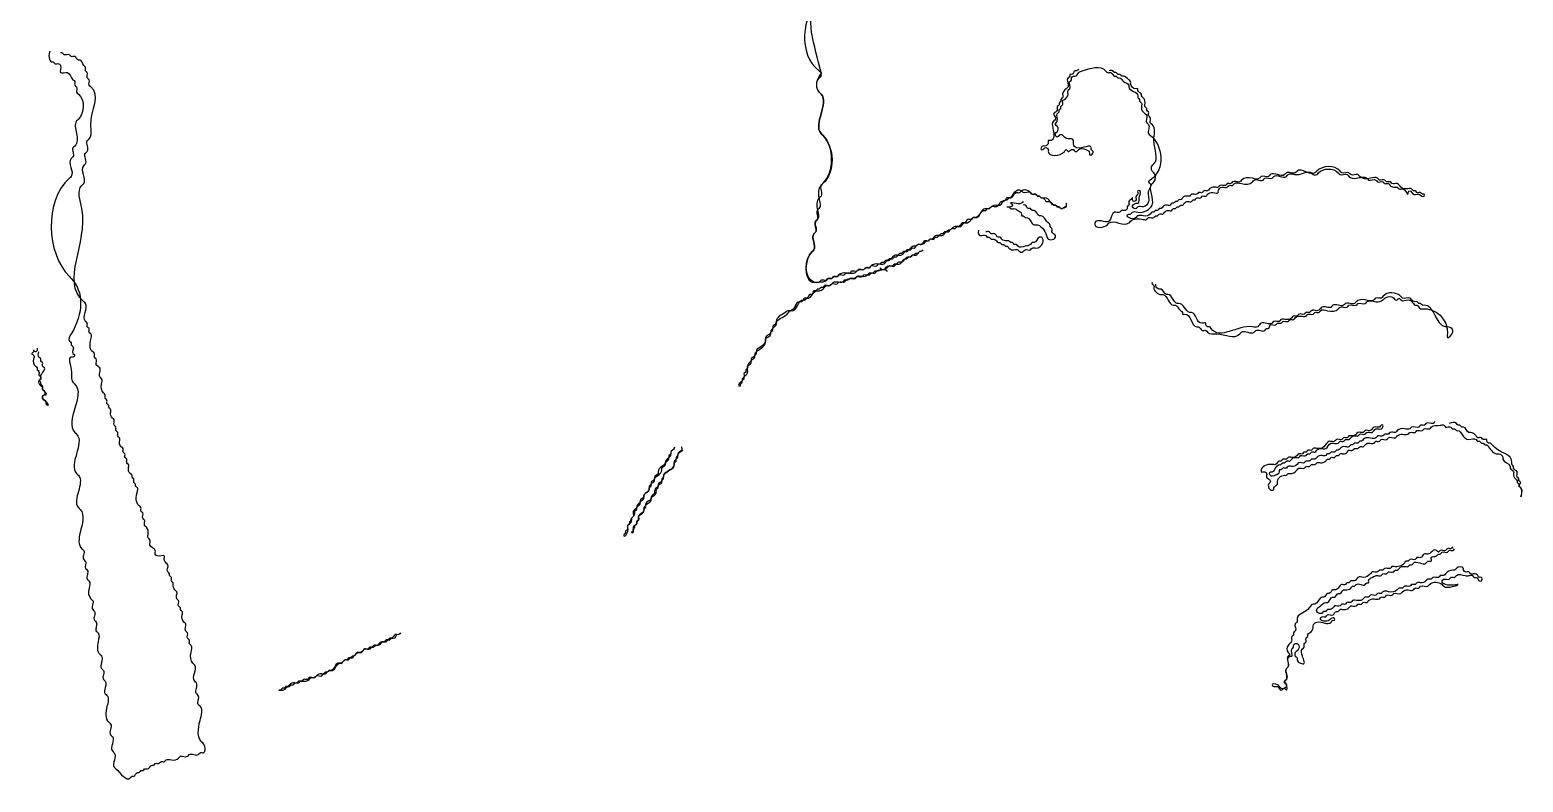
# Model space of a CAD drawing. Header units: metres. Extents: x 0 to 100, y 0 to 141.
# Drawn here: x 40.2 to 61.06, y 85.54 to 96.05 of the extents above; entities that cross this region are included whole.
import ezdxf

# ---------------------------------------------------------------- set-up
doc = ezdxf.new("R2010")
doc.units = ezdxf.units.M

msp = doc.modelspace()

# ---------------------------------------------------------------- linework, layer by layer
for points in [[(43.675, 101.725), (43.65, 101.7), (43.3, 101.7), (43.275, 101.675), (43.125, 101.675), (43.1, 101.65), (43.025, 101.65), (43, 101.625), (42.95, 101.625), (42.85, 101.6), (42.825, 101.575), (42.775, 101.575), (42.75, 101.55), (42.7, 101.55), (42.675, 101.525), (42.65, 101.525), (42.625, 101.5), (42.6, 101.5), (42.525, 101.475), (42.5, 101.45), (42.475, 101.45), (42.45, 101.425), (42.425, 101.425), (42.375, 101.375), (42.325, 101.375), (42.275, 101.325), (42.25, 101.325), (42.2, 101.3), (42.125, 101.225), (42.1, 101.225), (42.05, 101.175), (42.025, 101.175), (41.975, 101.125), (41.95, 101.125), (41.875, 101.05), (41.85, 101.05), (41.8, 101.025), (41.65, 100.875), (41.625, 100.875), (41.55, 100.8), (41.525, 100.8), (41.5, 100.775), (41.45, 100.775), (41.325, 100.65), (41.35, 100.625), (41.375, 100.55), (41.375, 100.5), (41.4, 100.475), (41.4, 100.425), (41.425, 100.4), (41.425, 100.3), (41.45, 100.275), (41.45, 100.175), (41.425, 100.15), (41.4, 100.1), (41.4, 100.05), (41.35, 100), (41.25, 100), (41.225, 99.975), (41.2, 99.975), (41.175, 99.95), (41.075, 99.95), (41.05, 99.925), (41, 99.925), (40.875, 99.925), (40.85, 99.9), (40.7, 99.9), (40.675, 99.875), (40.6, 99.875), (40.575, 99.9), (40.525, 99.9), (40.5, 99.925), (40.65, 100.05), (40.675, 100.075), (40.7, 100.075), (40.725, 100.1), (40.75, 100.1), (40.775, 100.125), (40.75, 100.125), (40.7, 100.075), (40.65, 100.075), (40.6, 100.05), (40.525, 99.975), (40.525, 99.95), (40.475, 99.9), (40.3, 99.9), (40.275, 99.875), (40.125, 99.875), (40.1, 99.85), (40.025, 99.85), (39.975, 99.825), (39.9, 99.75), (39.875, 99.75), (39.775, 99.65), (39.775, 99.625), (39.925, 99.775), (39.95, 99.775), (40.025, 99.85), (40.1, 99.85), (40.275, 99.875), (40.3, 99.9), (40.475, 99.9), (40.5, 99.925), (40.525, 99.9), (40.575, 99.9), (40.6, 99.875), (40.675, 99.875), (40.7, 99.9), (40.875, 99.925), (41.05, 99.925), (41.075, 99.95), (41.175, 99.95), (41.2, 99.975), (41.225, 99.95), (41.275, 100), (41.375, 100), (41.375, 100.025), (41.4, 100.075), (41.425, 100.1), (41.425, 100.15), (41.45, 100.175), (41.45, 100.275), (41.425, 100.3), (41.425, 100.4), (41.4, 100.425), (41.4, 100.475), (41.375, 100.55), (41.35, 100.575), (41.35, 100.65), (41.375, 100.675), (41.425, 100.625), (41.425, 100.6), (41.45, 100.575), (41.45, 100.55), (41.475, 100.525), (41.5, 100.475), (41.5, 100.4), (41.525, 100.375), (41.525, 100.225), (41.55, 100.2), (41.55, 100.1), (41.525, 100.075), (41.525, 100.025), (41.5, 100), (41.4, 99.875), (41.375, 99.875), (41.375, 99.85), (41.35, 99.825), (41.325, 99.825), (41.275, 99.775), (41.225, 99.775), (41.2, 99.75), (41.175, 99.75), (41.125, 99.725), (41.1, 99.7), (41.075, 99.7), (41.025, 99.65), (40.975, 99.65), (40.95, 99.625), (40.8, 99.625), (40.775, 99.6), (40.725, 99.6), (40.675, 99.425), (40.625, 99.375), (40.625, 99.35), (40.6, 99.325), (40.575, 99.325), (40.525, 99.375), (40.525, 99.35), (40.5, 99.325), (40.475, 99.325), (40.45, 99.45), (40.425, 99.45), (40.45, 99.425), (40.45, 99.325), (40.625, 99.325), (40.625, 99.35), (40.675, 99.4), (40.675, 99.525), (40.75, 99.6), (40.8, 99.625), (40.95, 99.625), (40.975, 99.65), (41.025, 99.65), (41.05, 99.675), (41.075, 99.675), (41.1, 99.7), (41.125, 99.7), (41.15, 99.725), (41.2, 99.75), (41.225, 99.75), (41.25, 99.775), (41.3, 99.775), (41.35, 99.825), (41.375, 99.825), (41.5, 99.95), (41.5, 99.975), (41.525, 100), (41.55, 100.1), (41.55, 100.2), (41.525, 100.225), (41.525, 100.325), (41.575, 100.375), (41.6, 100.35), (41.65, 100.35), (41.75, 100.25), (41.75, 100.225), (41.775, 99.8), (41.75, 99.775), (41.75, 99.725), (41.725, 99.7), (41.725, 99.675), (41.7, 99.65), (41.7, 99.6), (41.675, 99.575), (41.675, 99.55), (41.65, 99.5), (41.6, 99.45), (41.6, 99.425), (41.575, 99.4), (41.575, 99.35), (41.525, 99.3), (41.525, 99.275), (41.5, 99.25), (41.5, 99.225), (41.45, 99.15), (41.425, 99.125), (41.425, 99.1), (41.375, 99.05), (41.375, 99.025), (41.3, 98.95), (41.3, 98.925), (41.275, 98.9), (41.275, 98.875), (41.25, 98.825), (41.2, 98.775), (41.2, 98.75), (41.125, 98.675), (41.125, 98.65), (41.1, 98.625), (41.1, 98.6), (41.05, 98.55), (41.05, 98.525), (41.025, 98.475), (41.05, 98.5), (41.05, 98.525), (41.1, 98.575), (41.1, 98.6), (41.125, 98.625), (41.125, 98.65), (41.2, 98.725), (41.2, 98.75), (41.25, 98.825), (41.275, 98.85), (41.275, 98.875), (41.3, 98.9), (41.3, 98.925), (41.4, 99.025), (41.4, 99.05), (41.425, 99.075), (41.425, 99.1), (41.45, 99.15), (41.5, 99.2), (41.5, 99.225), (41.55, 99.275), (41.55, 99.325), (41.575, 99.35), (41.575, 99.375), (41.6, 99.4), (41.6, 99.425), (41.65, 99.5), (41.675, 99.525), (41.675, 99.575), (41.7, 99.6), (41.7, 99.65), (41.725, 99.675), (41.725, 99.7), (41.75, 99.725), (41.775, 99.8), (41.775, 99.9), (41.8, 99.925), (41.8, 100.15), (41.775, 100.175), (41.775, 100.225), (41.75, 100.25), (41.75, 100.275), (41.675, 100.35), (41.7, 100.475), (41.65, 100.525), (41.65, 100.6), (41.625, 100.625), (41.625, 100.7), (41.6, 100.725), (41.6, 100.75), (41.575, 100.775), (41.575, 100.8), (41.675, 100.875), (41.8, 101), (41.825, 101), (41.875, 101.05), (41.9, 101.05), (41.975, 101.125), (42, 101.125), (42.05, 101.175), (42.075, 101.175), (42.15, 101.225), (42.2, 101.275), (42.225, 101.275), (42.275, 101.325), (42.3, 101.325), (42.35, 101.375), (42.375, 101.375), (42.4, 101.4), (42.425, 101.4), (42.475, 101.425), (42.5, 101.45), (42.525, 101.45), (42.55, 101.475), (42.6, 101.475), (42.65, 101.525), (42.7, 101.525), (42.725, 101.55), (42.75, 101.55), (42.825, 101.575), (42.85, 101.6), (42.925, 101.6), (42.95, 101.625), (43.025, 101.625), (43.05, 101.65), (43.1, 101.65), (43.125, 101.675), (43.275, 101.675), (43.85, 101.7), (43.875, 101.675), (44, 101.675), (44.025, 101.65), (44.125, 101.65), (44.15, 101.625), (44.25, 101.625), (44.275, 101.6), (44.35, 101.6), (44.45, 101.575), (44.475, 101.55), (44.5, 101.55), (44.525, 101.525), (44.525, 101.5), (44.55, 101.5), (44.575, 101.475), (44.675, 101.475), (44.7, 101.45), (44.775, 101.425), (44.85, 101.425), (44.875, 101.4), (44.925, 101.4), (44.95, 101.375), (45.05, 101.375), (45.075, 101.35), (45.125, 101.35), (45.15, 101.325), (45.225, 101.3), (45.3, 101.3), (45.325, 101.275), (45.4, 101.275), (45.425, 101.25), (45.475, 101.25), (45.5, 101.225), (45.575, 101.225), (45.6, 101.2), (45.7, 101.175), (45.775, 101.175), (45.8, 101.15), (45.875, 101.15), (45.9, 101.125), (46, 101.125), (46.025, 101.1), (46.15, 101.1), (46.175, 101.075), (46.35, 101.05), (46.55, 101.05), (46.575, 101.025), (46.925, 101.025), (46.95, 101), (47.575, 101), (47.6, 101.025), (47.65, 101.025), (47.7, 100.975), (47.725, 100.925), (47.725, 100.85), (47.75, 100.825), (47.75, 100.8), (47.775, 100.775), (47.775, 100.75), (47.8, 100.725), (47.8, 100.7), (47.85, 100.65), (47.925, 100.55), (47.925, 100.525), (48.075, 100.375), (48.1, 100.375), (48.2, 100.275), (48.225, 100.275), (48.275, 100.225), (48.3, 100.225), (48.375, 100.15), (48.475, 100.075), (48.5, 100.075), (48.575, 100), (48.6, 100), (48.675, 99.925), (48.7, 99.925), (48.75, 99.875), (48.775, 99.875), (48.825, 99.825), (48.9, 99.775), (48.925, 99.775), (48.95, 99.75), (48.975, 99.75), (49.025, 99.7), (49.05, 99.7), (49.075, 99.675), (49.1, 99.675), (49.15, 99.625), (49.225, 99.575), (49.25, 99.575), (49.3, 99.525), (49.325, 99.525), (49.375, 99.475), (49.4, 99.475), (49.425, 99.45), (49.45, 99.45), (49.525, 99.375), (49.6, 99.325), (49.625, 99.325), (49.7, 99.25), (49.725, 99.25), (49.825, 99.15), (49.85, 99.15), (50, 99), (50.025, 99), (50.375, 98.65), (50.5, 98.5), (50.5, 98.475), (50.65, 98.325), (50.65, 98.3), (50.75, 98.2), (50.75, 98.175), (50.85, 98.075), (50.85, 98.05), (50.9, 98), (50.95, 97.925), (50.95, 97.9), (50.975, 97.875), (50.975, 97.85), (51, 97.825), (51, 97.8), (51.025, 97.775), (51.025, 97.75), (51.05, 97.725), (51.075, 97.675), (51.075, 97.65), (51.1, 97.625), (51.1, 97.55), (51.125, 97.525), (51.125, 97.5), (51.15, 97.475), (51.15, 97.375), (51.175, 97.35), (51.2, 97.225), (51.2, 97.1), (51.225, 97.075), (51.225, 96.85), (51.25, 96.825), (51.25, 96.5), (51.225, 96.475), (51.225, 95.475), (51.25, 95.45), (51.225, 95.4), (51.225, 95.175), (51.25, 95.15), (51.25, 94.6), (51.275, 94.575), (51.275, 93.9), (51.25, 93.875), (51.25, 93.725), (51.225, 93.7), (51.2, 93.525), (51.2, 93.4), (51.175, 93.375), (51.175, 93.225), (51.15, 93.2), (51.15, 92.975), (51.125, 92.95), (51.125, 92.525), (51.225, 92.525), (51.325, 92.55), (51.35, 92.575), (51.4, 92.575), (51.425, 92.6), (51.475, 92.6), (51.5, 92.625), (51.575, 92.625), (51.6, 92.65), (51.65, 92.65), (51.75, 92.675), (51.775, 92.7), (51.85, 92.7), (51.875, 92.725), (51.925, 92.725), (51.95, 92.75), (52.025, 92.75), (52.05, 92.775), (52.1, 92.775), (52.15, 92.8), (52.175, 92.825), (52.2, 92.825), (52.225, 92.85), (52.25, 92.85), (52.275, 92.875), (52.3, 92.875), (52.325, 92.9), (52.35, 92.9), (52.4, 92.925), (52.425, 92.95), (52.45, 92.95), (52.475, 92.975), (52.5, 92.975), (52.525, 93), (52.55, 93), (52.6, 93.05), (52.65, 93.05), (52.7, 93.075), (52.725, 93.1), (52.75, 93.1), (52.775, 93.125), (52.825, 93.125), (52.85, 93.15), (52.875, 93.15), (52.9, 93.175), (52.925, 93.175), (52.975, 93.2), (53, 93.225), (53.025, 93.225), (53.075, 93.275), (53.125, 93.275), (53.15, 93.3), (53.2, 93.3), (53.25, 93.35), (53.275, 93.35), (53.35, 93.4), (53.375, 93.425), (53.425, 93.425), (53.525, 93.525), (53.55, 93.525), (53.575, 93.55), (53.6, 93.55), (53.625, 93.575), (53.725, 93.6), (53.75, 93.6), (53.825, 93.675), (53.85, 93.675), (53.875, 93.7), (53.9, 93.7), (53.975, 93.775), (54.025, 93.775), (54.05, 93.8), (54.175, 93.775), (54.2, 93.75), (54.25, 93.75), (54.275, 93.725), (54.3, 93.725), (54.325, 93.7), (54.35, 93.7), (54.4, 93.65), (54.425, 93.65), (54.475, 93.625), (54.5, 93.6), (54.525, 93.6), (54.55, 93.575), (54.575, 93.575), (54.6, 93.55), (54.625, 93.55), (54.65, 93.575), (54.675, 93.575), (54.675, 93.625), (54.675, 93.6), (54.625, 93.55), (54.6, 93.55), (54.575, 93.575), (54.55, 93.575), (54.525, 93.6), (54.5, 93.6), (54.45, 93.65), (54.375, 93.7), (54.325, 93.7), (54.3, 93.725), (54.275, 93.725), (54.25, 93.75), (54.2, 93.75), (54.175, 93.775), (54.075, 93.775), (54.05, 93.8), (53.95, 93.775), (53.875, 93.7), (53.85, 93.7), (53.8, 93.65), (53.775, 93.65), (53.7, 93.575), (53.625, 93.575), (53.6, 93.55), (53.55, 93.55), (53.5, 93.525), (53.4, 93.425), (53.375, 93.425), (53.35, 93.4), (53.3, 93.4), (53.25, 93.35), (53.225, 93.35), (53.175, 93.3), (53.15, 93.3), (53.075, 93.275), (53.05, 93.25), (53.025, 93.25), (53, 93.225), (52.975, 93.225), (52.95, 93.2), (52.925, 93.2), (52.9, 93.175), (52.875, 93.175), (52.825, 93.15), (52.8, 93.125), (52.775, 93.125), (52.75, 93.1), (52.7, 93.1), (52.65, 93.05), (52.6, 93.05), (52.575, 93.025), (52.55, 93.025), (52.5, 93), (52.475, 92.975), (52.45, 92.975), (52.425, 92.95), (52.4, 92.95), (52.375, 92.925), (52.35, 92.925), (52.325, 92.9), (52.3, 92.9), (52.25, 92.875), (52.225, 92.85), (52.2, 92.85), (52.175, 92.825), (52.15, 92.825), (52.125, 92.8), (52.1, 92.8), (52.075, 92.775), (52.05, 92.775), (51.95, 92.75), (51.925, 92.725), (51.875, 92.725), (51.85, 92.7), (51.775, 92.7), (51.75, 92.675), (51.675, 92.675), (51.65, 92.65), (51.6, 92.65), (51.5, 92.625), (51.475, 92.6), (51.425, 92.6), (51.4, 92.575), (51.35, 92.575), (51.325, 92.55), (51.25, 92.55), (51.225, 92.525), (51.15, 92.525), (51.125, 92.95), (51.15, 92.975), (51.15, 93.2), (51.175, 93.225), (51.175, 93.375), (51.2, 93.4), (51.2, 93.525), (51.225, 93.55), (51.225, 93.7), (51.25, 93.875), (51.275, 93.9), (51.275, 94.575), (51.25, 94.6), (51.25, 95.15), (51.225, 95.175), (51.225, 95.375), (51.25, 95.4), (51.25, 95.45), (51.225, 96.475), (51.25, 96.5), (51.25, 96.825), (51.225, 96.85), (51.225, 96.95), (51.25, 96.975), (51.275, 96.975), (51.275, 97.075), (51.25, 97.1), (51.225, 97.225), (51.225, 97.325), (51.2, 97.35), (51.2, 97.45), (51.175, 97.475), (51.175, 97.525), (51.15, 97.55), (51.15, 97.6), (51.125, 97.625), (51.1, 97.675), (51.1, 97.725), (51.075, 97.75), (51.075, 97.775), (51.05, 97.8), (51.05, 97.85), (51, 97.9), (51, 97.925), (50.975, 97.95), (50.925, 98.025), (50.925, 98.05), (50.875, 98.1), (50.875, 98.125), (50.775, 98.225), (50.775, 98.25), (50.675, 98.35), (50.675, 98.375), (50.525, 98.525), (50.4, 98.675), (50.4, 98.7), (50.1, 99), (50.075, 99), (49.925, 99.15), (49.9, 99.15), (49.775, 99.275), (49.75, 99.275), (49.675, 99.35), (49.6, 99.4), (49.575, 99.4), (49.5, 99.475), (49.475, 99.475), (49.45, 99.5), (49.425, 99.5), (49.375, 99.55), (49.35, 99.55), (49.3, 99.6), (49.225, 99.65), (49.2, 99.65), (49.15, 99.7), (49.125, 99.7), (49.1, 99.725), (49.075, 99.725), (49.025, 99.775), (49, 99.775), (48.975, 99.8), (48.9, 99.85), (48.875, 99.85), (48.825, 99.9), (48.8, 99.9), (48.75, 99.95), (48.725, 99.95), (48.65, 100.025), (48.625, 100.025), (48.575, 100.075), (48.45, 100.175), (48.425, 100.175), (48.35, 100.25), (48.325, 100.25), (48.275, 100.3), (48.25, 100.3), (48.15, 100.4), (48.125, 100.4), (47.95, 100.575), (47.875, 100.675), (47.875, 100.7), (47.825, 100.75), (47.825, 100.775), (47.8, 100.8), (47.8, 100.825), (47.775, 100.85), (47.775, 100.9), (47.75, 100.925), (47.725, 101), (47.725, 101.025), (47.7, 101.025), (47.65, 101.075), (47.475, 101.075), (47.45, 101.05), (46.925, 101.05), (46.9, 101.075), (46.55, 101.075), (46.325, 101.1), (46.3, 101.125), (46.15, 101.125), (46.125, 101.15), (46, 101.15), (45.975, 101.175), (45.875, 101.175), (45.85, 101.2), (45.775, 101.2), (45.675, 101.225), (45.65, 101.25), (45.6, 101.25), (45.575, 101.275), (45.475, 101.275), (45.45, 101.3), (45.4, 101.3), (45.375, 101.325), (45.3, 101.325), (45.2, 101.35), (45.175, 101.375), (45.125, 101.375), (45.1, 101.4), (45.05, 101.4), (45.025, 101.425), (44.925, 101.425), (44.9, 101.45), (44.85, 101.45), (44.75, 101.475), (44.725, 101.5), (44.675, 101.5), (44.65, 101.525), (44.575, 101.525), (44.55, 101.55), (44.475, 101.55), (44.45, 101.575), (44.4, 101.575), (44.275, 101.6), (44.25, 101.625), (44.15, 101.625), (44.125, 101.65), (44.025, 101.65), (44, 101.675), (43.875, 101.675), (43.85, 101.7)], [(40.475, 95.75), (40.475, 95.625), (40.5, 95.6), (40.525, 95.6), (40.55, 95.575), (40.6, 95.575), (40.625, 95.55), (40.625, 95.45), (40.725, 95.45), (40.8, 95.35), (40.825, 95.325), (40.825, 95.275), (40.85, 95.25), (40.85, 95.175), (40.875, 95.15), (40.875, 94.8), (40.85, 94.775), (40.85, 94.6), (40.825, 94.425), (40.8, 94.4), (40.8, 94.275), (40.775, 94.25), (40.775, 94), (40.75, 93.975), (40.75, 92.6), (40.775, 92.575), (40.775, 91.8), (40.75, 91.7), (40.775, 91.675), (40.775, 91.65), (40.8, 91.625), (40.8, 91.525), (40.825, 91.5), (40.8, 91.475), (40.775, 91.475), (40.775, 91.3), (40.8, 91.125), (40.825, 91.1), (40.825, 90.425), (40.85, 90.4), (40.85, 89.85), (40.875, 89.825), (40.875, 89.375), (40.9, 89.35), (40.9, 89.025), (40.925, 88.8), (40.95, 88.775), (40.95, 88.65), (40.975, 88.625), (40.975, 88.525), (41, 88.5), (41, 88.375), (41.025, 88.35), (41.025, 88.25), (41.05, 88.1), (41.075, 88.075), (41.075, 87.95), (41.1, 87.925), (41.1, 87.8), (41.125, 87.775), (41.125, 87.65), (41.15, 87.625), (41.15, 87.5), (41.175, 87.325), (41.2, 87.3), (41.2, 87.125), (41.225, 87.1), (41.225, 86.975), (41.25, 86.95), (41.25, 86.775), (41.275, 86.75), (41.275, 86.6), (41.3, 86.375), (41.325, 86.35), (41.325, 86.2), (41.35, 86.175), (41.35, 85.975), (41.375, 85.95), (41.375, 85.75), (41.4, 85.725), (41.6, 85.6), (41.625, 85.625), (41.65, 85.625), (41.7, 85.675), (41.725, 85.675), (41.75, 85.7), (41.775, 85.7), (41.8, 85.725), (41.825, 85.725), (41.875, 85.75), (41.9, 85.775), (41.925, 85.775), (41.95, 85.8), (42, 85.8), (42.025, 85.825), (42.075, 85.825), (42.1, 85.85), (42.175, 85.85), (42.275, 85.875), (42.3, 85.9), (42.4, 85.9), (42.425, 85.925), (42.55, 85.925), (42.575, 85.95), (42.625, 85.95), (42.625, 86.075), (42.6, 86.1), (42.575, 86.4), (42.575, 86.6), (42.55, 86.625), (42.55, 86.75), (42.525, 86.775), (42.525, 86.925), (42.5, 86.95), (42.5, 87.175), (42.475, 87.2), (42.45, 87.35), (42.45, 87.45), (42.425, 87.475), (42.425, 87.525), (42.4, 87.55), (42.4, 87.625), (42.375, 87.65), (42.375, 87.75), (42.35, 87.775), (42.325, 87.875), (42.325, 87.925), (42.3, 87.95), (42.3, 87.975), (42.275, 88), (42.275, 88.075), (42.25, 88.1), (42.25, 88.2), (42.225, 88.225), (42.2, 88.3), (42.2, 88.325), (42.175, 88.35), (42.175, 88.4), (42.15, 88.425), (42.15, 88.45), (42.125, 88.475), (42.125, 88.575), (42.1, 88.6), (42.075, 88.65), (42.075, 88.7), (41.975, 88.7), (41.95, 88.725), (41.95, 88.775), (41.875, 88.85), (41.875, 88.925), (41.85, 88.95), (41.85, 89), (41.825, 89.1), (41.8, 89.125), (41.8, 89.2), (41.775, 89.225), (41.775, 89.3), (41.75, 89.325), (41.75, 89.375), (41.725, 89.4), (41.7, 89.6), (41.7, 89.65), (41.675, 89.675), (41.675, 89.7), (41.65, 89.725), (41.65, 89.775), (41.625, 89.8), (41.625, 89.825), (41.6, 89.85), (41.575, 89.925), (41.575, 89.975), (41.55, 90), (41.55, 90.05), (41.525, 90.075), (41.525, 90.125), (41.5, 90.15), (41.5, 90.2), (41.475, 90.225), (41.45, 90.275), (41.45, 90.35), (41.425, 90.375), (41.425, 90.425), (41.4, 90.45), (41.4, 90.5), (41.375, 90.525), (41.375, 90.6), (41.35, 90.625), (41.325, 90.7), (41.325, 90.75), (41.3, 90.775), (41.3, 90.8), (41.275, 90.825), (41.275, 90.875), (41.25, 90.9), (41.25, 90.95), (41.225, 90.975), (41.2, 91.1), (41.2, 91.175), (41.175, 91.2), (41.175, 91.325), (41.125, 91.375), (41.125, 91.45), (41.1, 91.475), (41.1, 91.525), (41.075, 91.55), (41.05, 91.725), (41.05, 91.8), (41.025, 91.825), (41.025, 91.875), (41, 91.9), (41, 91.95), (40.975, 91.975), (40.975, 92.225), (40.95, 92.25), (40.925, 93.55), (40.925, 93.875), (40.95, 93.9), (40.95, 94.15), (40.975, 94.175), (40.975, 94.325), (41, 94.35), (41, 94.5), (41.025, 94.525), (41.05, 94.725), (41.05, 95.25), (41.025, 95.275), (41.025, 95.35), (41, 95.375), (41, 95.45), (40.975, 95.475), (40.975, 95.525), (40.95, 95.55), (40.9, 95.625), (40.875, 95.625), (40.825, 95.675), (40.775, 95.675), (40.75, 95.7), (40.675, 95.7), (40.65, 95.725), (40.625, 95.725)], [(54.85, 95.5), (54.825, 95.475), (54.8, 95.475), (54.75, 95.425), (54.725, 95.425), (54.725, 95.4), (54.7, 95.375), (54.7, 95.25), (54.675, 95.225), (54.625, 95.15), (54.625, 95.1), (54.6, 95.075), (54.6, 95.05), (54.575, 95.025), (54.575, 95), (54.55, 94.975), (54.55, 94.925), (54.5, 94.875), (54.525, 94.825), (54.525, 94.8), (54.5, 94.775), (54.5, 94.55), (54.45, 94.5), (54.425, 94.5), (54.425, 94.475), (54.375, 94.425), (54.35, 94.425), (54.325, 94.375), (54.35, 94.375), (54.375, 94.4), (54.4, 94.4), (54.425, 94.375), (54.425, 94.35), (54.65, 94.35), (54.675, 94.375), (54.7, 94.35), (54.75, 94.375), (54.775, 94.375), (54.8, 94.35), (54.825, 94.35), (54.85, 94.375), (54.95, 94.375), (55, 94.325), (55, 94.3), (55.025, 94.3), (55.05, 94.35), (55.025, 94.375), (55.025, 94.4), (54.825, 94.4), (54.775, 94.45), (54.775, 94.5), (54.75, 94.525), (54.725, 94.525), (54.65, 94.55), (54.625, 94.575), (54.575, 94.575), (54.55, 94.55), (54.525, 94.575), (54.525, 94.6), (54.55, 94.625), (54.55, 94.7), (54.525, 94.725), (54.55, 94.775), (54.55, 94.875), (54.575, 94.9), (54.575, 94.925), (54.6, 94.95), (54.6, 94.975), (54.625, 95), (54.625, 95.05), (54.65, 95.075), (54.7, 95.15), (54.7, 95.2), (54.725, 95.225), (54.725, 95.325), (54.75, 95.35), (54.75, 95.375), (54.775, 95.4), (54.8, 95.4), (54.85, 95.45), (54.9, 95.475), (55.225, 95.475), (55.25, 95.45), (55.3, 95.45), (55.35, 95.4), (55.375, 95.4), (55.4, 95.375), (55.425, 95.375), (55.475, 95.325), (55.55, 95.275), (55.55, 95.25), (55.675, 95.125), (55.675, 95.1), (55.7, 95.075), (55.7, 95.05), (55.725, 95.025), (55.725, 94.975), (55.75, 94.9), (55.8, 94.85), (55.8, 94.75), (55.825, 94.725), (55.825, 94.6), (55.85, 94.575), (55.85, 93.95), (55.825, 93.925), (55.85, 93.9), (55.825, 93.8), (55.825, 93.65), (55.75, 93.575), (55.675, 93.575), (55.65, 93.55), (55.625, 93.55), (55.6, 93.575), (55.65, 93.625), (55.675, 93.625), (55.7, 93.725), (55.7, 93.8), (55.675, 93.8), (55.675, 93.75), (55.65, 93.725), (55.65, 93.675), (55.625, 93.65), (55.6, 93.675), (55.6, 93.7), (55.575, 93.675), (55.55, 93.65), (55.55, 93.6), (55.525, 93.575), (55.525, 93.55), (55.5, 93.525), (55.45, 93.525), (55.425, 93.5), (55.35, 93.5), (55.275, 93.375), (55.1, 93.375), (55.075, 93.35), (55.075, 93.325), (55.25, 93.325), (55.275, 93.35), (55.55, 93.35), (55.575, 93.375), (55.75, 93.4), (55.8, 93.4), (55.825, 93.425), (55.9, 93.425), (55.925, 93.45), (55.95, 93.45), (55.975, 93.475), (56.025, 93.475), (56.05, 93.5), (56.1, 93.525), (56.15, 93.525), (56.175, 93.55), (56.2, 93.55), (56.225, 93.575), (56.25, 93.575), (56.275, 93.6), (56.3, 93.6), (56.325, 93.625), (56.375, 93.65), (56.425, 93.65), (56.45, 93.675), (56.475, 93.675), (56.5, 93.7), (56.55, 93.7), (56.575, 93.725), (56.625, 93.725), (56.65, 93.75), (56.725, 93.775), (56.8, 93.775), (56.8, 93.8), (56.85, 93.85), (56.925, 93.85), (56.95, 93.875), (57, 93.875), (57.025, 93.9), (57.125, 93.9), (57.275, 93.925), (57.3, 93.95), (57.425, 93.95), (57.45, 93.975), (57.55, 93.975), (57.575, 94), (57.75, 94), (57.775, 94.025), (57.9, 94.025), (58.1, 94.05), (58.125, 94.025), (58.175, 94.025), (58.2, 94.05), (58.475, 94.05), (58.5, 94.025), (58.6, 94.025), (58.625, 94), (58.725, 93.975), (58.875, 93.975), (58.9, 93.95), (59, 93.95), (59.025, 93.925), (59.1, 93.925), (59.125, 93.9), (59.175, 93.9), (59.2, 93.875), (59.275, 93.85), (59.3, 93.85), (59.325, 93.825), (59.375, 93.825), (59.45, 93.75), (59.45, 93.775), (59.475, 93.8), (59.525, 93.75), (59.6, 93.75), (59.675, 93.725), (59.675, 93.75), (59.65, 93.75), (59.625, 93.775), (59.575, 93.775), (59.55, 93.8), (59.525, 93.8), (59.5, 93.825), (59.425, 93.825), (59.35, 93.85), (59.3, 93.9), (59.225, 93.9), (59.2, 93.925), (59.15, 93.925), (59.125, 93.95), (59.05, 93.95), (59.025, 93.975), (58.925, 93.975), (58.775, 94), (58.75, 94.025), (58.65, 94.025), (58.625, 94.05), (58.525, 94.05), (58.5, 94.075), (58.175, 94.075), (58.15, 94.05), (57.9, 94.075), (57.875, 94.05), (57.75, 94.05), (57.725, 94.025), (57.525, 94.025), (57.5, 94), (57.4, 94), (57.375, 93.975), (57.275, 93.975), (57.125, 93.95), (57.1, 93.925), (57, 93.925), (56.975, 93.9), (56.925, 93.9), (56.9, 93.875), (56.825, 93.875), (56.8, 93.85), (56.75, 93.85), (56.675, 93.825), (56.65, 93.8), (56.6, 93.8), (56.575, 93.775), (56.525, 93.775), (56.5, 93.75), (56.425, 93.75), (56.4, 93.725), (56.375, 93.725), (56.3, 93.7), (56.275, 93.675), (56.25, 93.675), (56.225, 93.65), (56.2, 93.65), (56.175, 93.625), (56.15, 93.625), (56.125, 93.6), (56.075, 93.6), (56.025, 93.575), (56, 93.55), (55.975, 93.55), (55.95, 93.525), (55.925, 93.525), (55.9, 93.5), (55.875, 93.5), (55.85, 93.475), (55.75, 93.45), (55.675, 93.45), (55.65, 93.425), (55.55, 93.425), (55.525, 93.45), (55.55, 93.475), (55.575, 93.475), (55.6, 93.5), (55.675, 93.5), (55.8, 93.525), (55.875, 93.6), (55.875, 93.9), (55.9, 93.925), (55.9, 94.05), (55.875, 94.075), (55.875, 94.15), (55.9, 94.175), (55.9, 94.5), (55.875, 94.725), (55.85, 94.75), (55.85, 94.825), (55.825, 94.85), (55.825, 94.9), (55.8, 94.925), (55.8, 94.95), (55.775, 94.975), (55.775, 95), (55.75, 95.1), (55.725, 95.125), (55.725, 95.15), (55.675, 95.2), (55.675, 95.225), (55.65, 95.225), (55.575, 95.3), (55.575, 95.325), (55.55, 95.35), (55.475, 95.4), (55.45, 95.4), (55.425, 95.425), (55.4, 95.425), (55.375, 95.45), (55.35, 95.45), (55.325, 95.475), (55.275, 95.475)], [(54.075, 93.65), (54.05, 93.625), (53.9, 93.625), (53.925, 93.6), (53.9, 93.575), (53.85, 93.575), (53.875, 93.575), (53.9, 93.55), (53.95, 93.55), (54, 93.525), (54.05, 93.475), (54.05, 93.45), (54.075, 93.45), (54.1, 93.425), (54.125, 93.425), (54.225, 93.325), (54.25, 93.325), (54.4, 93.175), (54.425, 93.125), (54.5, 93.125), (54.525, 93.15), (54.525, 93.175), (54.475, 93.225), (54.475, 93.275), (54.45, 93.3), (54.45, 93.325), (54.425, 93.35), (54.4, 93.375), (54.325, 93.45), (54.3, 93.45), (54.225, 93.525), (54.2, 93.525), (54.175, 93.55), (54.15, 93.55), (54.1, 93.6), (54.075, 93.6)], [(53.45, 93.25), (53.45, 93.2), (53.475, 93.175), (53.55, 93.175), (53.575, 93.15), (53.6, 93.15), (53.625, 93.125), (53.65, 93.125), (53.7, 93.1), (53.725, 93.075), (53.75, 93.075), (53.775, 93.05), (53.8, 93.05), (53.825, 93.025), (53.85, 93.025), (53.875, 93), (53.925, 92.975), (54, 92.975), (54.025, 92.95), (54.075, 92.95), (54.1, 92.975), (54.175, 92.975), (54.2, 93), (54.25, 93), (54.35, 93.075), (54.35, 93.125), (54.325, 93.15), (54.3, 93.15), (54.225, 93.075), (54.2, 93.075), (54.175, 93.05), (54.1, 93.025), (54, 93.025), (53.975, 93.05), (53.95, 93.05), (53.925, 93.075), (53.9, 93.075), (53.875, 93.1), (53.85, 93.1), (53.775, 93.125), (53.75, 93.15), (53.725, 93.15), (53.675, 93.2), (53.625, 93.2), (53.6, 93.225), (53.55, 93.225)], [(52.675, 92.975), (52.65, 92.95), (52.625, 92.95), (52.6, 92.925), (52.575, 92.925), (52.55, 92.9), (52.525, 92.9), (52.5, 92.875), (52.475, 92.875), (52.425, 92.85), (52.375, 92.8), (52.325, 92.8), (52.3, 92.775), (52.275, 92.775), (52.25, 92.75), (52.2, 92.75), (52.175, 92.725), (52.125, 92.7), (52.1, 92.7), (52.075, 92.725), (52.075, 92.7), (52.05, 92.675), (52, 92.675), (51.975, 92.65), (51.925, 92.65), (51.9, 92.625), (51.825, 92.6), (51.75, 92.6), (51.725, 92.575), (51.65, 92.575), (51.625, 92.55), (51.575, 92.55), (51.55, 92.525), (51.475, 92.525), (51.4, 92.5), (51.375, 92.475), (51.3, 92.475), (51.275, 92.45), (51.25, 92.45), (51.225, 92.425), (51.2, 92.425), (51.175, 92.4), (51.15, 92.4), (51.125, 92.35), (51.1, 92.35), (51.05, 92.3), (51.025, 92.3), (50.975, 92.25), (50.95, 92.25), (50.825, 92.125), (50.8, 92.125), (50.75, 92.1), (50.625, 91.975), (50.625, 91.95), (50.575, 91.9), (50.575, 91.875), (50.55, 91.85), (50.55, 91.825), (50.475, 91.75), (50.475, 91.725), (50.375, 91.6), (50.35, 91.575), (50.35, 91.55), (50.325, 91.525), (50.325, 91.5), (50.275, 91.45), (50.275, 91.425), (50.25, 91.4), (50.225, 91.35), (50.225, 91.325), (50.2, 91.3), (50.2, 91.275), (50.175, 91.25), (50.175, 91.2), (50.15, 91.175), (50.15, 91.15), (50.125, 91.125), (50.1, 91.075), (50.125, 91.075), (50.125, 91.1), (50.15, 91.125), (50.15, 91.15), (50.175, 91.175), (50.175, 91.2), (50.2, 91.225), (50.225, 91.3), (50.225, 91.35), (50.275, 91.4), (50.275, 91.425), (50.325, 91.475), (50.325, 91.5), (50.35, 91.525), (50.35, 91.55), (50.375, 91.575), (50.475, 91.7), (50.475, 91.725), (50.55, 91.8), (50.55, 91.825), (50.575, 91.85), (50.575, 91.875), (50.625, 91.925), (50.625, 91.95), (50.775, 92.075), (50.825, 92.125), (50.85, 92.125), (51, 92.275), (51.025, 92.275), (51.05, 92.3), (51.075, 92.3), (51.175, 92.4), (51.2, 92.4), (51.3, 92.45), (51.325, 92.475), (51.375, 92.475), (51.4, 92.5), (51.475, 92.5), (51.5, 92.525), (51.575, 92.525), (51.6, 92.55), (51.675, 92.575), (51.725, 92.575), (51.75, 92.6), (51.825, 92.6), (51.85, 92.625), (51.925, 92.625), (51.95, 92.65), (52, 92.65), (52.025, 92.675), (52.125, 92.7), (52.15, 92.7), (52.175, 92.675), (52.15, 92.7), (52.2, 92.75), (52.275, 92.75), (52.3, 92.775), (52.325, 92.775), (52.375, 92.8), (52.425, 92.85), (52.45, 92.85), (52.475, 92.875), (52.5, 92.875), (52.525, 92.9), (52.575, 92.9), (52.6, 92.925)], [(55.875, 92.525), (55.875, 92.5), (55.9, 92.475), (55.9, 92.45), (56, 92.35), (56.025, 92.35), (56.175, 92.2), (56.2, 92.2), (56.25, 92.15), (56.275, 92.125), (56.3, 92.1), (56.3, 92.075), (56.325, 92.075), (56.5, 91.9), (56.525, 91.9), (56.575, 91.85), (56.625, 91.85), (56.65, 91.825), (56.775, 91.8), (57.1, 91.8), (57.125, 91.825), (57.3, 91.825), (57.325, 91.85), (57.45, 91.85), (57.475, 91.875), (57.5, 91.875), (57.525, 91.925), (57.6, 91.925), (57.625, 91.95), (57.675, 91.95), (57.7, 91.975), (57.775, 91.975), (57.8, 92), (57.85, 92), (57.875, 92.025), (57.95, 92.05), (58.025, 92.05), (58.05, 92.075), (58.125, 92.075), (58.15, 92.1), (58.2, 92.1), (58.225, 92.125), (58.325, 92.125), (58.475, 92.15), (58.5, 92.175), (58.6, 92.175), (58.625, 92.2), (58.725, 92.2), (58.75, 92.225), (58.85, 92.225), (58.875, 92.25), (59, 92.25), (59.1, 92.275), (59.125, 92.3), (59.25, 92.3), (59.275, 92.275), (59.3, 92.275), (59.325, 92.3), (59.35, 92.275), (59.45, 92.275), (59.525, 92.225), (59.55, 92.2), (59.575, 92.2), (59.625, 92.15), (59.65, 92.15), (60, 91.8), (60, 91.75), (60.075, 91.825), (60.075, 91.85), (60, 91.9), (59.975, 91.9), (59.675, 92.2), (59.65, 92.2), (59.625, 92.225), (59.6, 92.225), (59.575, 92.25), (59.55, 92.25), (59.5, 92.275), (59.475, 92.3), (59.375, 92.3), (59.35, 92.325), (59.1, 92.325), (59.075, 92.3), (59, 92.3), (58.975, 92.275), (58.85, 92.275), (58.725, 92.25), (58.7, 92.225), (58.575, 92.225), (58.55, 92.2), (58.4, 92.2), (58.375, 92.175), (58.25, 92.175), (58.225, 92.15), (58.175, 92.125), (58.1, 92.125), (58.075, 92.1), (58.025, 92.1), (58, 92.075), (57.925, 92.075), (57.9, 92.05), (57.85, 92.05), (57.825, 92.025), (57.75, 92), (57.675, 92), (57.65, 91.975), (57.575, 91.975), (57.55, 91.95), (57.4, 91.95), (57.35, 91.9), (57.275, 91.9), (56.7, 91.875), (56.675, 91.9), (56.65, 91.9), (56.625, 91.925), (56.625, 91.95), (56.575, 91.95), (56.425, 92.1), (56.4, 92.1), (56.325, 92.175), (56.25, 92.225), (56.225, 92.225), (56.1, 92.35), (56.075, 92.35), (56, 92.425), (55.975, 92.425), (55.925, 92.475), (55.925, 92.5)], [(40.3, 91.6), (40.3, 91.575), (40.275, 91.55), (40.25, 91.575), (40.25, 91.55), (40.225, 91.525), (40.25, 91.5), (40.25, 91.45), (40.275, 91.35), (40.3, 91.325), (40.3, 91.3), (40.325, 91.275), (40.325, 91.225), (40.35, 91.2), (40.35, 91.175), (40.325, 91.15), (40.35, 91.075), (40.375, 91.05), (40.375, 91.025), (40.4, 91), (40.4, 90.95), (40.375, 90.925), (40.375, 90.9), (40.425, 90.85), (40.45, 90.8), (40.425, 90.825), (40.425, 90.85), (40.375, 90.9), (40.375, 90.925), (40.4, 90.95), (40.425, 90.95), (40.4, 91), (40.375, 91.025), (40.375, 91.075), (40.35, 91.1), (40.35, 91.125), (40.325, 91.15), (40.35, 91.175), (40.35, 91.2), (40.4, 91.325), (40.375, 91.35), (40.375, 91.4), (40.35, 91.425), (40.35, 91.45), (40.325, 91.475), (40.325, 91.55)], [(59.825, 90.575), (59.8, 90.55), (59.7, 90.55), (59.675, 90.525), (59.625, 90.525), (59.6, 90.5), (59.5, 90.5), (59.475, 90.475), (59.4, 90.475), (59.3, 90.45), (59.275, 90.425), (59.2, 90.425), (59.175, 90.4), (59.125, 90.4), (59.1, 90.375), (59.025, 90.375), (59, 90.35), (58.9, 90.35), (58.825, 90.325), (58.8, 90.3), (58.775, 90.3), (58.75, 90.275), (58.7, 90.275), (58.675, 90.25), (58.65, 90.25), (58.625, 90.225), (58.575, 90.225), (58.5, 90.2), (58.475, 90.175), (58.45, 90.175), (58.425, 90.15), (58.375, 90.15), (58.35, 90.125), (58.325, 90.125), (58.3, 90.1), (58.25, 90.1), (58.175, 90.075), (58.15, 90.05), (58.1, 90.05), (58.075, 90.025), (58.025, 90.025), (58, 90), (57.925, 90), (57.9, 89.975), (57.825, 89.95), (57.775, 89.95), (57.75, 89.925), (57.7, 89.925), (57.675, 89.9), (57.65, 89.9), (57.65, 89.875), (57.6, 89.825), (57.525, 89.825), (57.525, 89.875), (57.55, 89.875), (57.65, 89.975), (57.675, 89.975), (57.7, 90), (57.725, 90), (57.75, 90.025), (57.8, 90.025), (57.825, 90.05), (57.875, 90.075), (57.925, 90.075), (57.95, 90.1), (58.025, 90.1), (58.05, 90.125), (58.075, 90.125), (58.1, 90.15), (58.15, 90.15), (58.175, 90.175), (58.225, 90.2), (58.3, 90.2), (58.375, 90.275), (58.475, 90.275), (58.5, 90.3), (58.55, 90.3), (58.575, 90.325), (58.625, 90.325), (58.65, 90.35), (58.725, 90.375), (58.75, 90.375), (58.775, 90.4), (58.85, 90.4), (58.875, 90.425), (58.95, 90.425), (59, 90.475), (59.075, 90.475), (59.1, 90.525), (59.075, 90.525), (59.05, 90.5), (58.975, 90.5), (58.925, 90.45), (58.85, 90.45), (58.825, 90.425), (58.75, 90.425), (58.725, 90.4), (58.675, 90.375), (58.625, 90.375), (58.6, 90.35), (58.55, 90.35), (58.525, 90.325), (58.45, 90.325), (58.425, 90.3), (58.35, 90.3), (58.275, 90.225), (58.175, 90.2), (58.125, 90.2), (58.1, 90.175), (58.05, 90.175), (58.025, 90.15), (58, 90.15), (57.975, 90.125), (57.925, 90.125), (57.9, 90.1), (57.825, 90.075), (57.775, 90.075), (57.75, 90.05), (57.7, 90.05), (57.675, 90.025), (57.65, 90.025), (57.6, 89.975), (57.575, 89.975), (57.4, 89.9), (57.4, 89.875), (57.45, 89.875), (57.475, 89.85), (57.475, 89.8), (57.525, 89.75), (57.525, 89.725), (57.5, 89.7), (57.5, 89.675), (57.525, 89.625), (57.575, 89.625), (57.575, 89.65), (57.625, 89.7), (57.625, 89.725), (57.725, 89.825), (57.75, 89.825), (57.775, 89.85), (57.8, 89.85), (57.9, 89.9), (57.925, 89.925), (58, 89.925), (58.025, 89.95), (58.075, 89.95), (58.1, 89.975), (58.15, 89.975), (58.175, 90), (58.225, 90), (58.3, 90.025), (58.325, 90.05), (58.35, 90.05), (58.375, 90.075), (58.425, 90.075), (58.45, 90.1), (58.475, 90.1), (58.5, 90.125), (58.55, 90.125), (58.6, 90.15), (58.625, 90.175), (58.675, 90.175), (58.7, 90.2), (58.75, 90.2), (58.775, 90.225), (58.825, 90.225), (58.85, 90.25), (58.9, 90.275), (58.975, 90.275), (59, 90.3), (59.05, 90.3), (59.075, 90.325), (59.15, 90.325), (59.175, 90.35), (59.275, 90.35), (59.3, 90.375), (59.375, 90.4), (59.45, 90.4), (59.475, 90.425), (59.55, 90.425), (59.575, 90.45), (59.65, 90.45), (59.675, 90.475), (59.75, 90.475), (59.775, 90.5), (59.9, 90.525), (59.95, 90.525), (59.975, 90.5), (60.05, 90.5), (60.075, 90.475), (60.1, 90.475), (60.125, 90.45), (60.15, 90.45), (60.2, 90.4), (60.3, 90.325), (60.4, 90.325), (60.425, 90.3), (60.45, 90.3), (60.475, 90.275), (60.5, 90.275), (60.525, 90.25), (60.55, 90.25), (60.575, 90.225), (60.7, 90.125), (60.725, 90.125), (60.775, 90.075), (60.775, 90.05), (60.875, 89.95), (60.875, 89.925), (60.925, 89.875), (60.925, 89.85), (60.95, 89.775), (60.975, 89.75), (60.975, 89.725), (61, 89.7), (61, 89.675), (61.025, 89.65), (61.025, 89.525), (61.025, 89.65), (61, 89.675), (61.025, 89.725), (61, 89.75), (61, 89.775), (60.975, 89.8), (60.975, 89.875), (60.925, 89.925), (60.925, 89.95), (60.9, 89.975), (60.9, 90), (60.625, 90.25), (60.6, 90.275), (60.575, 90.275), (60.55, 90.3), (60.55, 90.325), (60.5, 90.325), (60.475, 90.35), (60.425, 90.35), (60.4, 90.375), (60.325, 90.425), (60.3, 90.425), (60.225, 90.5), (60.2, 90.5), (60.175, 90.525), (60.15, 90.525), (60.125, 90.55), (60.025, 90.55)], [(49.2, 90.225), (49.2, 90.2), (49.15, 90.15), (49.15, 90.125), (49.125, 90.1), (49.125, 90.075), (49.075, 90.025), (49.075, 90), (49.025, 89.95), (48.975, 89.875), (48.975, 89.85), (48.925, 89.8), (48.925, 89.775), (48.875, 89.725), (48.875, 89.7), (48.85, 89.675), (48.85, 89.65), (48.8, 89.575), (48.775, 89.55), (48.775, 89.525), (48.725, 89.475), (48.725, 89.45), (48.675, 89.4), (48.675, 89.375), (48.65, 89.35), (48.625, 89.3), (48.625, 89.25), (48.6, 89.225), (48.6, 89.2), (48.575, 89.175), (48.575, 89.15), (48.55, 89.125), (48.55, 89.075), (48.5, 88.975), (48.5, 89), (48.525, 89.025), (48.525, 89.05), (48.55, 89.075), (48.55, 89.125), (48.6, 89.175), (48.6, 89.225), (48.625, 89.25), (48.65, 89.3), (48.65, 89.325), (48.675, 89.35), (48.675, 89.375), (48.725, 89.425), (48.725, 89.45), (48.775, 89.5), (48.775, 89.525), (48.8, 89.575), (48.85, 89.625), (48.85, 89.65), (48.875, 89.675), (48.875, 89.7), (48.925, 89.75), (48.925, 89.775), (48.975, 89.825), (49.025, 89.9), (49.025, 89.925), (49.075, 89.975), (49.075, 90), (49.125, 90.05), (49.125, 90.075), (49.15, 90.1), (49.15, 90.125)], [(49.3, 90.225), (49.3, 90.175), (49.25, 90.125), (49.25, 90.1), (49.225, 90.075), (49.225, 90.05), (49.2, 90.025), (49.2, 90), (49.1, 89.875), (49.05, 89.825), (49.05, 89.8), (49.025, 89.775), (49.025, 89.75), (48.975, 89.7), (48.975, 89.675), (48.95, 89.65), (48.925, 89.6), (48.925, 89.575), (48.875, 89.525), (48.875, 89.5), (48.8, 89.425), (48.8, 89.4), (48.775, 89.375), (48.775, 89.35), (48.75, 89.3), (48.7, 89.25), (48.7, 89.2), (48.675, 89.175), (48.675, 89.15), (48.625, 89.1), (48.625, 89.05), (48.6, 89.025), (48.625, 89.025), (48.625, 89.075), (48.65, 89.1), (48.65, 89.125), (48.675, 89.15), (48.675, 89.175), (48.7, 89.2), (48.7, 89.225), (48.725, 89.275), (48.775, 89.325), (48.775, 89.35), (48.8, 89.375), (48.8, 89.4), (48.875, 89.475), (48.875, 89.5), (48.925, 89.55), (48.95, 89.6), (48.95, 89.625), (48.975, 89.65), (48.975, 89.675), (49.025, 89.725), (49.025, 89.75), (49.05, 89.775), (49.05, 89.8), (49.1, 89.875), (49.2, 89.975), (49.2, 90), (49.225, 90.025), (49.225, 90.05), (49.25, 90.075), (49.25, 90.1), (49.325, 90.175)], [(60.075, 88.825), (60.05, 88.8), (60, 88.8), (59.975, 88.775), (59.9, 88.775), (59.875, 88.75), (59.85, 88.775), (59.8, 88.775), (59.775, 88.75), (59.725, 88.725), (59.675, 88.725), (59.625, 88.675), (59.575, 88.675), (59.55, 88.65), (59.475, 88.65), (59.45, 88.625), (59.425, 88.625), (59.4, 88.6), (59.25, 88.55), (59.225, 88.55), (59.2, 88.525), (59.125, 88.525), (59.1, 88.5), (59.05, 88.5), (59.025, 88.475), (58.95, 88.475), (58.925, 88.45), (58.825, 88.4), (58.75, 88.4), (58.7, 88.35), (58.65, 88.35), (58.625, 88.325), (58.6, 88.325), (58.575, 88.3), (58.525, 88.3), (58.475, 88.25), (58.425, 88.225), (58.4, 88.225), (58.35, 88.175), (58.325, 88.175), (58.275, 88.125), (58.25, 88.125), (58.15, 88.025), (58.125, 88.025), (58.05, 87.95), (57.9, 87.825), (57.9, 87.775), (57.875, 87.75), (57.875, 87.65), (57.85, 87.625), (57.85, 87.6), (57.825, 87.575), (57.825, 87.525), (57.8, 87.475), (57.775, 87.45), (57.775, 87.35), (57.8, 87.325), (57.775, 87.3), (57.775, 87.15), (57.75, 87.125), (57.75, 86.975), (57.725, 86.95), (57.75, 86.9), (57.75, 86.875), (57.725, 86.85), (57.675, 86.85), (57.625, 86.9), (57.55, 86.9), (57.575, 86.875), (57.625, 86.875), (57.675, 86.825), (57.725, 86.85), (57.75, 86.825), (57.75, 86.9), (57.725, 86.925), (57.725, 86.95), (57.75, 86.975), (57.75, 87.125), (57.775, 87.15), (57.775, 87.225), (57.775, 87.275), (57.8, 87.3), (57.825, 87.3), (57.825, 87.4), (57.85, 87.425), (57.85, 87.45), (57.875, 87.475), (57.9, 87.475), (57.925, 87.45), (57.9, 87.375), (57.875, 87.35), (57.875, 87.3), (57.9, 87.275), (57.9, 87.25), (57.95, 87.2), (58, 87.2), (58, 87.225), (57.975, 87.3), (57.975, 87.4), (58, 87.425), (58, 87.475), (58.025, 87.5), (58.025, 87.55), (58.05, 87.575), (58.05, 87.6), (58.075, 87.625), (58.125, 87.7), (58.125, 87.725), (58.175, 87.775), (58.375, 87.775), (58.4, 87.8), (58.425, 87.8), (58.425, 87.825), (58.375, 87.825), (58.35, 87.8), (58.225, 87.825), (58.25, 87.85), (58.3, 87.85), (58.325, 87.875), (58.4, 87.875), (58.45, 87.925), (58.475, 87.925), (58.5, 87.95), (58.55, 87.95), (58.625, 87.975), (58.65, 88), (58.725, 88), (58.75, 88.025), (58.8, 88.025), (58.825, 88.05), (58.875, 88.05), (58.9, 88.075), (58.975, 88.1), (59.05, 88.1), (59.075, 88.125), (59.125, 88.125), (59.15, 88.15), (59.225, 88.15), (59.25, 88.175), (59.35, 88.175), (59.375, 88.2), (59.45, 88.225), (59.525, 88.225), (59.55, 88.25), (59.6, 88.25), (59.625, 88.275), (59.725, 88.275), (59.75, 88.3), (59.925, 88.3), (59.95, 88.275), (60.15, 88.3), (59.975, 88.3), (59.925, 88.35), (59.95, 88.375), (60.025, 88.375), (60.05, 88.4), (60.1, 88.4), (60.125, 88.425), (60.25, 88.425), (60.3, 88.425), (60.35, 88.425), (60.375, 88.4), (60.4, 88.4), (60.45, 88.35), (60.475, 88.35), (60.475, 88.4), (60.45, 88.4), (60.425, 88.425), (60.375, 88.45), (60.325, 88.45), (60.3, 88.475), (60.25, 88.475), (60.225, 88.5), (60.225, 88.525), (60.125, 88.525), (60.1, 88.5), (60.075, 88.5), (59.975, 88.45), (59.95, 88.425), (59.9, 88.425), (59.875, 88.4), (59.8, 88.4), (59.775, 88.375), (59.725, 88.375), (59.7, 88.35), (59.625, 88.325), (59.575, 88.325), (59.55, 88.3), (59.5, 88.3), (59.475, 88.275), (59.4, 88.275), (59.375, 88.25), (59.325, 88.25), (59.3, 88.225), (59.175, 88.2), (59.1, 88.2), (59.075, 88.175), (59.025, 88.175), (59, 88.15), (58.925, 88.15), (58.9, 88.125), (58.85, 88.125), (58.825, 88.1), (58.75, 88.075), (58.675, 88.075), (58.65, 88.05), (58.6, 88.05), (58.575, 88.025), (58.525, 88.025), (58.5, 88), (58.425, 88), (58.4, 87.975), (58.35, 87.95), (58.325, 87.95), (58.3, 87.925), (58.275, 87.925), (58.25, 87.9), (58.2, 87.9), (58.175, 87.925), (58.175, 87.95), (58.225, 88), (58.3, 88.05), (58.325, 88.05), (58.4, 88.125), (58.425, 88.125), (58.475, 88.175), (58.5, 88.175), (58.55, 88.225), (58.575, 88.225), (58.65, 88.25), (58.675, 88.275), (58.7, 88.275), (58.725, 88.3), (58.85, 88.3), (58.875, 88.325), (58.9, 88.325), (58.9, 88.35), (58.95, 88.4), (59.025, 88.425), (59.075, 88.425), (59.1, 88.45), (59.15, 88.45), (59.175, 88.475), (59.25, 88.475), (59.275, 88.5), (59.3, 88.5), (59.325, 88.525), (59.425, 88.55), (59.45, 88.55), (59.475, 88.575), (59.5, 88.575), (59.525, 88.6), (59.7, 88.6), (59.725, 88.625), (59.775, 88.625), (59.775, 88.675), (59.85, 88.7), (59.875, 88.725), (59.9, 88.725), (59.925, 88.75), (60, 88.75), (60.025, 88.775), (60.075, 88.775), (60.1, 88.8)], [(45.375, 87.625), (45.35, 87.6), (45.3, 87.6), (45.25, 87.55), (45.225, 87.55), (45.2, 87.525), (45.175, 87.525), (45.15, 87.5), (45.125, 87.5), (45.075, 87.475), (45.05, 87.45), (45, 87.45), (44.975, 87.425), (44.95, 87.425), (44.925, 87.4), (44.875, 87.4), (44.85, 87.375), (44.8, 87.35), (44.775, 87.35), (44.725, 87.3), (44.7, 87.3), (44.675, 87.275), (44.65, 87.275), (44.625, 87.25), (44.6, 87.25), (44.575, 87.225), (44.525, 87.2), (44.5, 87.2), (44.4, 87.1), (44.375, 87.1), (44.35, 87.075), (44.325, 87.075), (44.3, 87.05), (44.275, 87.05), (44.2, 87.025), (44.175, 87), (44.1, 87), (44.075, 86.975), (44.025, 86.975), (44, 86.95), (43.95, 86.95), (43.925, 86.925), (43.9, 86.925), (43.825, 86.9), (43.8, 86.875), (43.775, 86.875), (43.75, 86.85), (43.725, 86.85), (43.7, 86.825), (43.675, 86.825), (43.725, 86.825), (43.775, 86.85), (43.8, 86.875), (43.825, 86.875), (43.85, 86.9), (43.875, 86.9), (43.9, 86.925), (43.95, 86.925), (43.975, 86.95), (44, 86.95), (44.1, 86.975), (44.125, 87), (44.175, 87), (44.2, 87.025), (44.275, 87.025), (44.3, 87.05), (44.325, 87.05), (44.35, 87.075), (44.4, 87.1), (44.425, 87.1), (44.525, 87.2), (44.55, 87.2), (44.6, 87.25), (44.65, 87.25), (44.675, 87.275), (44.7, 87.275), (44.725, 87.3), (44.8, 87.35), (44.825, 87.35), (44.875, 87.4), (44.95, 87.4), (44.975, 87.425), (45, 87.425), (45.025, 87.45), (45.05, 87.45), (45.1, 87.475), (45.125, 87.5), (45.175, 87.5), (45.2, 87.525), (45.225, 87.525), (45.25, 87.55), (45.275, 87.55), (45.325, 87.6)]]:
    msp.add_spline(points, degree=3)

doc.saveas('drawing.dxf')
